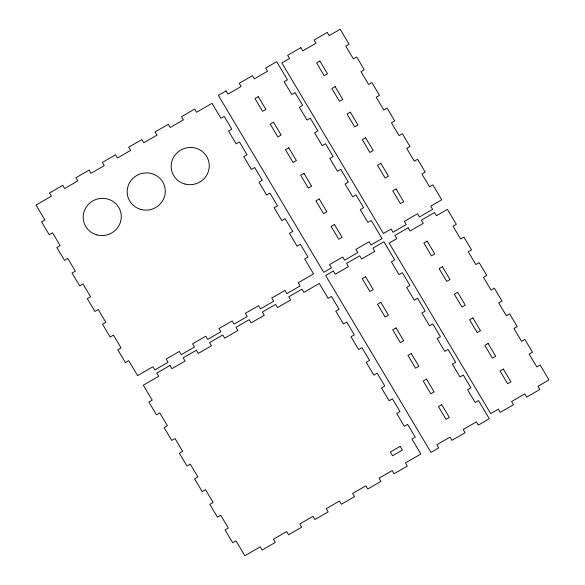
<?xml version="1.0" encoding="UTF-8"?>
<svg xmlns="http://www.w3.org/2000/svg" width="585" height="585" viewBox="0 0 585 585"><rect width="100%" height="100%" fill="white"/><g stroke="black" fill="none" stroke-linecap="round" stroke-linejoin="round"><path stroke-width="0.88" d="M62.712 185.35L49.513 192.984L51.414 196.18L36.014 205.086L44.899 220.004L41.601 221.912L49.22 234.702L52.518 232.801L60.138 245.59L56.833 247.499L64.452 260.288L67.75 258.38L75.37 271.169L72.072 273.078L79.684 285.868L82.99 283.959L90.602 296.749L87.304 298.657L94.924 311.447L98.221 309.538L105.834 322.328L102.536 324.236L110.155 337.026L113.453 335.117L121.073 347.907L117.768 349.815L125.387 362.605L128.685 360.696L137.577 375.621L152.97 366.722L154.879 369.917L168.078 362.283L166.177 359.088L179.376 351.453L181.277 354.656L194.476 347.022L192.575 343.826L205.774 336.192L207.675 339.388L220.874 331.761L218.973 328.565L232.172 320.931L234.073 324.127L247.272 316.5L245.371 313.297L258.57 305.67L260.471 308.865L273.67 301.238L271.769 298.036L284.968 290.409L286.877 293.604L300.076 285.97L298.167 282.774L313.567 273.875L304.683 258.95L307.981 257.042L300.361 244.252L297.063 246.161L289.451 233.371L292.749 231.463L285.129 218.673L281.831 220.582L274.211 207.792L277.517 205.883L269.897 193.094L266.599 195.002L258.98 182.206L262.277 180.304L254.665 167.507L251.36 169.416L243.748 156.626L247.045 154.718L239.426 141.928L236.128 143.837L228.516 131.047L231.814 129.139L224.194 116.349L220.896 118.258L212.011 103.333L196.611 112.24L194.703 109.044L181.504 116.671L183.412 119.874L170.213 127.501L168.304 124.305L155.105 131.932L157.014 135.135L143.815 142.762L141.906 139.566L128.707 147.201L130.609 150.396L117.409 158.023L115.508 154.828L102.309 162.462L104.21 165.657L91.011 173.292L89.11 170.089L75.911 177.723L77.812 180.919L64.613 188.553L62.712 185.35M226.051 90.916L218.351 95.37L323.724 272.303L331.424 267.85L329.516 264.654L342.715 257.02L344.623 260.215L357.823 252.588L355.914 249.386L369.113 241.759L371.022 244.954L382.02 238.592L371.226 220.479L367.928 222.388L360.309 209.591L363.614 207.69L355.994 194.893L352.696 196.801L345.077 184.012L348.375 182.103L340.762 169.314L337.465 171.222L329.845 158.433L333.143 156.524L325.531 143.734L322.225 145.643L314.613 132.853L317.911 130.945L310.291 118.155L306.993 120.064L299.374 107.274L302.679 105.366L295.059 92.576L291.761 94.485L284.142 81.695L287.44 79.787L276.654 61.666L265.656 68.021L267.557 71.224L254.358 78.851L252.457 75.655L239.25 83.289L241.159 86.485L227.96 94.112L226.051 90.916M300.851 47.678L287.652 55.304L289.553 58.5L281.86 62.953L383.416 233.488L391.116 229.042L393.018 232.238L406.217 224.603L404.315 221.408L417.514 213.774L419.416 216.977L432.615 209.342L430.714 206.147L441.712 199.785L432.827 184.867L429.529 186.769L421.909 173.979L425.207 172.07L417.595 159.281L414.29 161.189L406.677 148.4L409.975 146.491L402.363 133.702L399.058 135.61L391.445 122.821L394.743 120.912L387.124 108.123L383.826 110.031L376.206 97.242L379.511 95.333L371.892 82.543L368.594 84.452L360.974 71.662L364.272 69.754L356.66 56.964L353.355 58.873L345.742 46.076L349.04 44.175L340.156 29.25L329.158 35.612L327.249 32.409L314.05 40.043L315.958 43.239L302.759 50.873L300.851 47.678M258.292 96.635L254.994 98.543L262.614 111.333L265.912 109.424L258.292 96.635M319.893 61.023L316.595 62.931L324.207 75.721L327.512 73.812L319.893 61.023M273.531 122.214L270.226 124.122L277.846 136.912L281.144 135.003L273.531 122.214M335.125 86.602L331.827 88.51L339.446 101.3L342.744 99.391L335.125 86.602M288.763 147.8L285.465 149.701L293.078 162.498L296.376 160.59L288.763 147.8M350.356 112.188L347.059 114.09L354.678 126.886L357.976 124.978L350.356 112.188M303.995 173.379L300.697 175.288L308.31 188.077L311.615 186.169L303.995 173.379M365.596 137.767L362.29 139.676L369.91 152.466L373.208 150.557L365.596 137.767M319.227 198.958L315.929 200.867L323.549 213.657L326.847 211.748L319.227 198.958M380.828 163.347L377.53 165.255L385.142 178.045L388.447 176.136L380.828 163.347M334.466 224.538L331.161 226.446L338.781 239.236L342.079 237.327L334.466 224.538M396.06 188.926L392.762 190.834L400.381 203.624L403.679 201.715L396.06 188.926M169.979 365.479L156.78 373.113L158.689 376.309L143.288 385.215L152.173 400.133L148.875 402.041L156.487 414.831L159.793 412.93L167.405 425.719L164.107 427.628L171.727 440.417L175.025 438.509L182.637 451.298L179.339 453.207L186.959 465.996L190.257 464.088L197.876 476.877L194.571 478.786L202.191 491.575L205.489 489.667L213.108 502.456L209.81 504.365L217.423 517.155L220.728 515.246L228.34 528.036L225.042 529.944L232.662 542.734L235.96 540.825L244.844 555.75L260.245 546.843L262.146 550.046L275.345 542.412L273.444 539.216L286.643 531.582L288.551 534.785L301.75 527.151L299.842 523.955L313.041 516.321L314.949 519.517L328.148 511.89L326.24 508.694L339.439 501.06L341.347 504.255L354.547 496.628L352.638 493.426L365.844 485.799L367.746 488.994L380.945 481.367L379.043 478.164L392.242 470.537L394.144 473.733L407.343 466.099L405.442 462.903L420.842 454.004L411.95 439.079L415.255 437.171L407.635 424.381L404.337 426.289L396.718 413.5L400.016 411.591L392.403 398.802L389.105 400.71L381.486 387.921L384.784 386.012L377.171 373.223L373.866 375.131L366.254 362.334L369.552 360.433L361.932 347.636L358.634 349.545L351.015 336.755L354.32 334.847L346.7 322.057L343.402 323.966L335.783 311.176L339.081 309.268L331.468 296.478L328.17 298.387L319.278 283.462L303.878 292.368L301.977 289.173L288.778 296.8L290.679 300.003L277.48 307.63L275.579 304.434L262.38 312.061L264.281 315.264L251.082 322.891L249.181 319.695L235.982 327.329L237.883 330.525L224.684 338.152L222.783 334.956L209.584 342.591L211.485 345.786L198.286 353.42L196.377 350.218L183.178 357.852L185.087 361.047L171.888 368.682L169.979 365.479M333.326 271.045L325.626 275.498L430.991 452.432L438.691 447.978L436.79 444.783L449.989 437.149L451.891 440.344L465.09 432.717L463.188 429.514L476.387 421.887L478.289 425.083L489.294 418.721L478.501 400.608L475.203 402.509L467.583 389.72L470.881 387.811L463.269 375.022L459.964 376.93L452.351 364.141L455.649 362.232L448.03 349.442L444.732 351.351L437.119 338.561L440.417 336.653L432.798 323.863L429.5 325.772L421.88 312.982L425.185 311.074L417.566 298.284L414.268 300.193L406.648 287.403L409.946 285.495L402.334 272.705L399.028 274.614L391.416 261.824L394.714 259.916L383.921 241.795L372.923 248.15L374.831 251.353L361.632 258.98L359.724 255.784L346.525 263.418L348.426 266.614L335.227 274.241L333.326 271.045M408.125 227.806L394.926 235.433L396.827 238.629L389.127 243.082L490.683 413.617L498.383 409.171L500.292 412.366L513.491 404.732L511.582 401.537L524.789 393.902L526.69 397.105L539.889 389.471L537.988 386.275L548.986 379.914L540.101 364.996L536.796 366.897L529.184 354.108L532.482 352.199L524.862 339.41L521.564 341.318L513.944 328.529L517.25 326.62L509.63 313.831L506.332 315.739L498.712 302.95L502.01 301.041L494.398 288.251L491.1 290.16L483.481 277.37L486.778 275.462L479.166 262.672L475.861 264.581L468.249 251.791L471.547 249.883L463.927 237.093L460.629 239.002L453.009 226.205L456.315 224.304L447.423 209.379L436.425 215.741L434.523 212.538L421.324 220.172L423.226 223.368L410.026 231.002L408.125 227.806M365.566 276.764L362.269 278.672L369.881 291.462L373.179 289.553L365.566 276.764M427.167 241.152L423.862 243.06L431.481 255.85L434.779 253.941L427.167 241.152M380.798 302.343L377.5 304.251L385.113 317.041L388.418 315.132L380.798 302.343M442.399 266.731L439.094 268.639L446.713 281.429L450.011 279.52L442.399 266.731M396.03 327.929L392.732 329.83L400.352 342.627L403.65 340.719L396.03 327.929M457.631 292.317L454.333 294.218L461.945 307.008L465.25 305.107L457.631 292.317M411.27 353.508L407.964 355.417L415.584 368.206L418.882 366.298L411.27 353.508M472.863 317.896L469.565 319.805L477.184 332.594L480.482 330.686L472.863 317.896M426.502 379.087L423.204 380.996L430.816 393.785L434.121 391.877L426.502 379.087M488.102 343.475L484.797 345.384L492.416 358.174L495.714 356.265L488.102 343.475M441.733 404.666L438.436 406.575L446.055 419.365L449.353 417.456L441.733 404.666M503.334 369.055L500.036 370.963L507.648 383.753L510.946 381.844L503.334 369.055M400.206 446.326L390.305 452.051L392.528 455.781L402.429 450.055L400.206 446.326M140.861 209.452A19.086 18.574 -16.2 0 0 164.743 186.864A19.086 18.574 -16.2 0 0 133.088 178.228A19.086 18.574 -16.2 0 0 140.861 209.452M96.861 234.892A19.086 18.574 -16.2 0 0 120.744 212.304A19.086 18.574 -16.2 0 0 89.088 203.668A19.086 18.574 -16.2 0 0 96.861 234.892M184.853 184.012A19.086 18.574 -16.2 0 0 208.743 161.431A19.086 18.574 -16.2 0 0 177.087 152.787A19.086 18.574 -16.2 0 0 184.853 184.012"/></g></svg>
